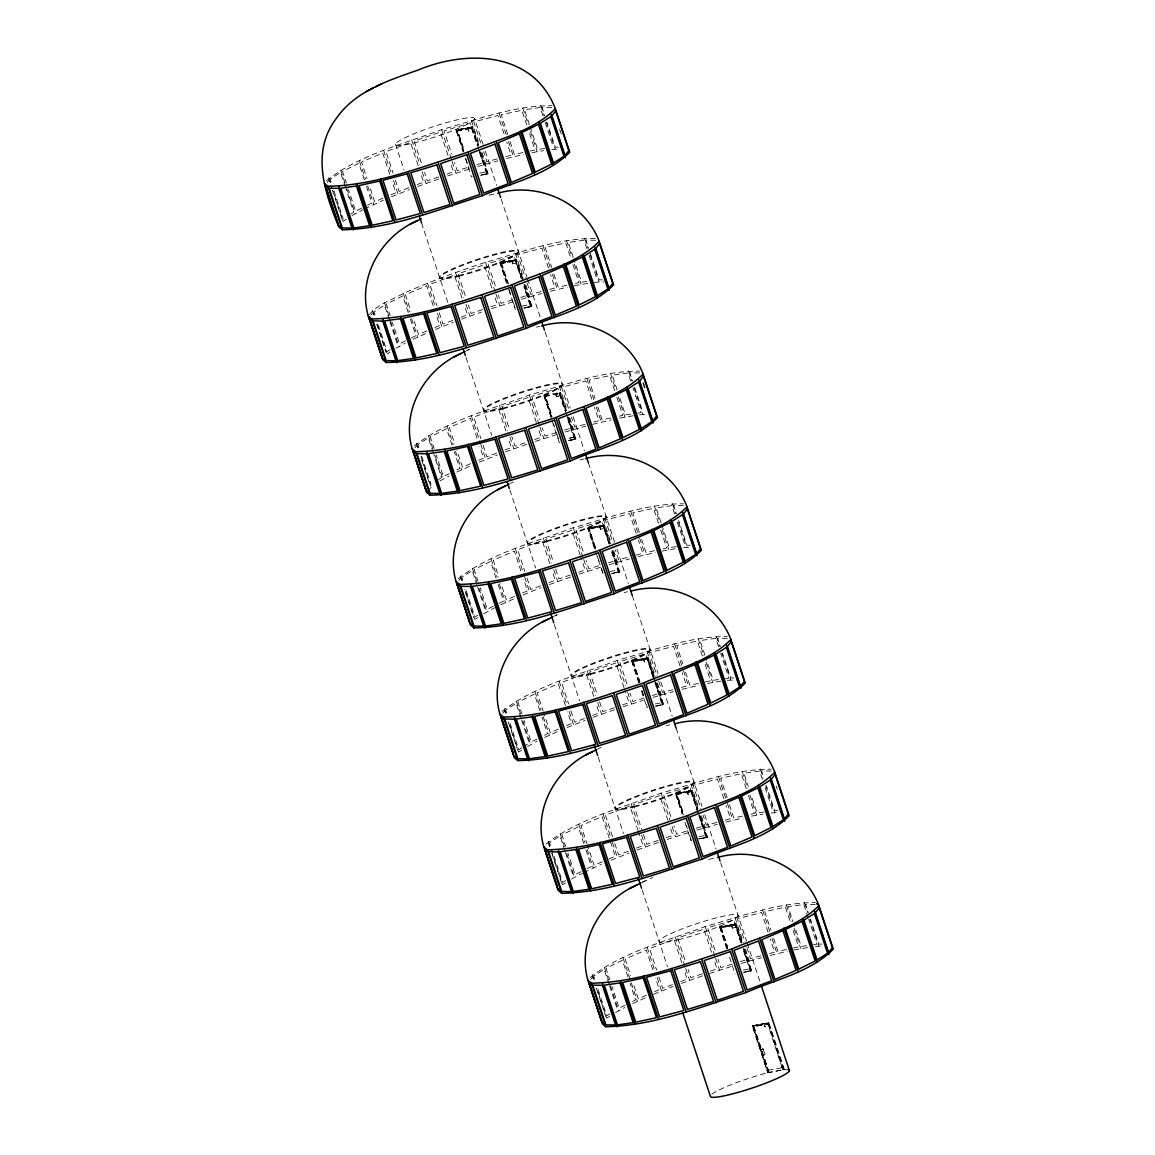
<?xml version="1.0" encoding="UTF-8"?>
<svg xmlns="http://www.w3.org/2000/svg" width="1155" height="1155" viewBox="0 0 1155 1155"><rect width="100%" height="100%" fill="white"/><g stroke="black" fill="none" stroke-linecap="round" stroke-linejoin="round"><path stroke-width="0.75" stroke-dasharray="5 3.75" d="M763.08 1048.841C757.839 1052.97 764.119 1043.571 764.985 1054.587L762.993 1055.439L764.985 1054.587L763.007 1048.769M326.547 180.555C359.667 154.727 402.691 144.332 441.585 129.62C477.636 119.528 513.975 105.452 551.859 105.711M327.168 182.432L329.088 180.036L331.817 188.308M369.34 314.636C377.656 303.909 391.906 300.083 403.297 293.5C430.064 281.531 457.625 271.497 485.475 262.329C521.526 252.223 557.865 238.147 595.749 238.421M371.058 315.142L372.978 312.731L374.061 316.051M414.313 445.96C447.433 420.131 490.471 409.736 529.351 395.024C565.401 384.933 601.741 370.856 639.639 371.116M414.948 447.851L416.854 445.44L417.951 448.746M427.61 490.832L433.89 484.782M458.203 578.655C491.323 552.826 534.346 542.431 573.241 527.734C609.291 517.628 645.631 503.551 683.529 503.825M458.824 580.546L460.744 578.135L461.841 581.456M502.093 711.365C535.213 685.536 578.236 675.141 617.131 660.429C653.181 650.337 689.521 636.261 727.405 636.521M502.714 713.256L504.634 710.845L505.731 714.151M545.983 844.074C579.103 818.231 622.126 807.836 661.021 793.139C697.071 783.032 733.411 768.956 771.295 769.23M590.104 977.491C623.224 951.662 666.247 941.253 705.142 926.555C741.192 916.449 777.532 902.373 815.416 902.647M590.725 979.368L592.645 976.971L594.291 981.938M350.716 214.137L353.704 212.217L346.038 189.045M346.11 219.378L343.122 221.298L333.16 191.181M352.087 215.537L362.872 209.734M390.13 349.72L387.142 351.625L377.829 323.487M387.012 353.993L390 352.087M395.977 348.247L405.203 343.223M438.496 479.542L441.47 477.621L433.818 454.449M439.867 480.942L449.093 475.918M477.896 615.124L474.922 617.03L465.609 588.891M477.78 617.492L474.792 619.412L464.83 589.295M483.757 613.652L494.542 607.848M521.786 747.819L518.797 749.739L509.499 721.601M523.287 746.866L529.25 743.026L521.584 719.854M521.656 750.187L518.667 752.107L508.72 721.99M527.633 746.347L536.873 741.322M565.676 880.529L562.687 882.449L551.744 849.329M565.546 882.896L562.557 884.817L552.047 853.025M571.523 879.056L582.308 873.252M609.797 1013.946L606.808 1015.866L597.51 987.727M609.667 1016.313L606.678 1018.234L596.731 988.117M615.644 1012.473L624.884 1007.449M466.476 350.759L469.378 349.301L466.62 350.687M554.241 616.178L557.143 614.72L554.386 616.091M642.252 882.29L652.792 877.569M361.587 208.189L355.639 211.148L348.521 189.622M367.521 205.229L371.982 203.006L366.51 186.446M364.431 208.954L383.474 200.161M405.463 340.884L399.529 343.844L392.411 322.332M411.411 337.924L415.872 335.701L410.4 319.155M412.999 339.339L427.364 332.871M449.353 473.593L443.405 476.553L436.287 455.027M456.788 469.883L459.762 468.41L454.29 451.85M456.889 472.034L471.24 465.581M510.496 483.382L513.253 482.01M493.243 606.288L487.295 609.263L480.177 587.736M499.191 603.329L503.652 601.105L498.18 584.56M500.779 604.744L515.13 598.276M537.133 738.998L531.185 741.958L524.067 720.446M544.568 735.287L547.542 733.815L542.056 717.255M544.669 737.439L559.02 730.985M598.276 748.787L601.033 747.415M581.023 871.693L575.075 874.667L567.957 853.141M586.971 868.733L591.418 866.51L585.946 849.965M583.867 872.473L601.293 864.373M642.397 882.203L645.154 880.832M625.144 1005.124L619.196 1008.084L612.078 986.558M632.579 1001.414L635.553 999.941L630.081 983.381M632.68 1003.565L647.031 997.097M463.689 151.435L456.947 131.049L457.741 130.688L463.92 149.37M463.386 149.919L456.745 129.865L455.965 130.226L472.669 126.935L478.748 145.328M456.947 131.049L472.308 128.017L457.337 130.876L463.458 149.356M468.699 131.121L468.179 128.855L468.699 131.121L472.539 130.428M465.436 158.61L471.442 177.033L472.236 176.672M479.383 152.157L486.688 174.232L487.468 173.871M486.688 174.232L488.146 173.741L480.899 152.012M506.482 282.989L499.927 262.892L500.635 262.56L516.545 259.644L522.638 278.023M507.016 282.441L500.837 263.759L501.631 263.398L516.198 260.712L515.404 261.073L521.02 278.066M522.233 278.211L516.155 259.817L499.841 262.921L516.502 259.644L515.765 260.005L523.489 282.787M512.69 263.788L512.069 261.564L512.791 263.744M516.429 263.123L512.589 263.831M524.789 284.722L532.036 306.45L530.564 306.927L523.836 286.555M559.222 442.437L543.803 395.602L544.525 395.27L551.715 416.998M551.455 416.84L544.727 396.468L545.506 396.107L552.249 416.479M566.513 410.732L560.377 392.353L559.641 392.7L565.733 411.093M544.727 396.468L560.088 393.422L545.117 396.281L551.787 416.435M574.035 437.312L567.654 438.467L574.035 437.312L574.757 439.506M568.679 417.431L575.912 439.145L575.132 439.506L567.942 417.2M594.782 547.845L588.602 529.163L589.397 528.802L596.139 549.188M595.042 548.033L588.415 527.965L587.621 528.34L604.325 525.049L588.01 528.153L594.652 548.221M600.456 529.192L599.835 526.969L600.557 529.149M604.195 528.528L600.369 529.235M610.403 543.428L604.267 525.049L587.693 528.297L603.502 574.959M611.601 551.96L618.344 572.346L619.138 571.97M618.344 572.346L619.802 571.855L612.569 550.127M654.293 676.137L648.157 657.758L631.511 661.035L647.811 657.931L653.903 676.31M639.235 682.244L632.492 661.873L647.854 658.826L647.06 659.187L654.365 681.262M638.701 682.764L631.583 661.006L648.157 657.758L647.421 658.105L655.159 680.901M644.447 661.844L643.725 659.664L644.346 661.902L648.085 661.238M656.459 682.836L663.692 704.55L662.234 705.041L654.928 682.966M683.125 814.954L676.382 794.568L677.177 794.207L683.919 814.593M682.822 813.438L676.18 793.384L675.401 793.745L692.105 790.453L698.183 808.832M676.382 794.568L691.744 791.522L676.772 794.395L683.442 814.549M688.135 794.64L687.615 792.373L688.135 794.64L691.975 793.933M684.872 822.129L690.878 840.551L691.672 840.19M698.818 815.661L706.124 837.75L706.903 837.389M706.124 837.75L707.582 837.26L700.334 815.531M741.51 942.624L735.432 924.231L736.226 923.87L719.522 927.162L735.822 924.043L741.914 942.437M727.246 948.371L720.503 927.985L721.298 927.624L735.865 924.953L735.071 925.314L740.702 942.292M732.357 928.014L731.736 925.79L732.458 927.97M736.096 927.35L732.256 928.057M744.47 948.948L751.703 970.676L750.909 971.037L743.733 948.717M711.827 1094.276A41.609 5.14 -18.3 0 1 760.669 1074.67L769.158 1072.331L753.984 1026.477L753.204 1026.838L767.685 1072.822L752.208 1025.986L753.002 1025.64L768.653 1072.562M768.855 1072.461L753.594 1026.651L768.551 1023.792L767.772 1024.153L782.931 1070.006L784.389 1069.53L768.869 1022.724L752.208 1025.986L768.912 1022.709L752.612 1025.828L768.089 1072.634L784.389 1069.53A41.609 5.14 -18.3 0 1 788.201 1069.602M765.144 1026.824L764.235 1024.73L765.058 1026.867L768.782 1026.203L768.061 1024.023L753.204 1026.838M768.133 1070.281L782.7 1067.595L783.234 1069.877M382.825 198.285L374.696 201.764L369.773 186.865M390.953 194.82L395.833 192.741L392.007 181.147M391.531 196.725L409.534 189.593M426.715 330.994L418.586 334.459L413.115 317.914M434.843 327.515L439.723 325.436L435.897 313.857M435.421 329.42L453.41 322.288M470.605 463.689L462.476 467.169L456.99 450.609M478.733 460.224L483.613 458.145L479.787 446.552M479.311 462.13L497.3 454.998M514.495 596.399L506.352 599.878L500.88 583.318M522.623 592.934L527.503 590.84L523.663 579.261M523.201 594.839L541.19 587.693M558.37 729.108L550.242 732.573L543.673 712.707M566.513 725.629L571.393 723.55L567.553 711.956M567.091 727.535L585.08 720.402M602.26 861.803L594.132 865.283L587.563 845.417M608.772 859.031L615.269 856.245L609.797 839.699M610.966 860.244L628.97 853.112M646.381 995.22L638.253 998.7L633.33 983.8M654.524 991.755L659.404 989.662L655.564 978.083M653.485 994.34L673.091 986.529M408.928 187.702L399.139 191.412L395.299 179.819M417.099 184.598L423.625 182.115L420.333 172.182M417.778 186.46L439.333 178.794M452.818 320.397L443.015 324.122L439.189 312.529M460.975 317.307L467.515 314.824L464.772 306.551M461.654 319.17L481.548 312.067M496.708 453.106L486.905 456.817L483.079 445.238M504.865 450.002L511.405 447.519L508.113 437.601M505.544 451.865L527.099 444.199M540.598 585.802L530.795 589.526L526.969 577.933M548.755 582.712L555.281 580.229L552.003 570.296M549.433 584.574L570.989 576.908M584.473 718.511L574.685 722.222L570.844 710.643M592.645 715.407L599.171 712.938L595.893 703.005M593.323 717.269L614.879 709.603M628.363 851.206L618.575 854.931L614.734 843.338M636.535 848.117L643.061 845.633L638.686 832.394M637.214 849.979L658.769 842.313M672.484 984.623L662.696 988.348L658.855 976.755M680.656 981.533L687.182 979.05L684.453 970.778M681.335 983.396L702.89 975.73M438.727 176.903L427.278 180.801L424.549 172.528M446.913 174.102L453.453 171.878L450.724 163.606M447.649 175.95L469.233 169.078M482.617 309.598L471.168 313.51L468.439 305.223M490.803 306.811L497.343 304.574L494.6 296.301M491.539 308.659L513.109 301.773M524.875 442.856L515.058 446.205L511.766 436.272M534.693 439.521L541.233 437.283L538.49 429.01M535.429 441.369L556.999 434.482M570.397 575.002L558.948 578.915L555.656 568.982M578.568 572.216L585.123 569.993L580.734 556.739M579.305 574.064L600.889 567.177M614.287 707.712L602.838 711.61L599.546 701.691M622.458 704.925L628.999 702.688L624.624 689.448M623.195 706.773L643.118 700.392M658.177 840.407L646.713 844.319L642.339 831.08M666.348 837.62L672.889 835.397L670.16 827.11M667.085 839.468L688.669 832.596M702.298 973.838L690.849 977.736L688.106 969.464M710.469 971.037L717.01 968.814L714.281 960.541M709.545 973.463L732.79 966.013M467.01 167.677L457.221 170.666L454.493 162.379M476.784 164.689L483.295 162.711L479.469 151.117M477.52 166.551L497.906 160.805M512.517 299.881L501.111 303.361L498.382 295.088M520.66 297.398L527.185 295.406L523.894 285.473M521.396 299.246L541.796 293.5M556.407 432.591L545.001 436.07L542.258 427.783M564.55 430.108L571.075 428.115L567.235 416.522M565.286 431.956L585.686 426.209M598.665 565.791L588.891 568.765L586.148 560.493M608.44 562.803L614.965 560.81L611.674 550.892M609.176 564.651L629.576 558.904M644.187 697.995L632.781 701.475L630.038 693.188M652.33 695.512L658.841 693.52L655.564 683.587M653.066 697.36L673.466 691.614M686.445 831.196L676.657 834.17L673.928 825.897M696.22 828.207L702.731 826.229L699.454 816.296M696.956 830.07L717.356 824.309M732.198 964.107L720.792 967.587L718.049 959.314M740.341 961.624L746.852 959.646L743.575 949.713M741.077 963.487L761.477 957.726M456.037 130.183L472.612 126.935L456.037 130.183L463.141 151.955M497.285 158.914L486.919 161.671L483.642 151.738M505.933 156.618L511.116 155.232L506.742 141.993M506.569 158.495L523.619 154.452M541.175 291.609L530.809 294.366L525.886 279.481M549.823 289.313L555.006 287.942L550.617 274.688M550.459 291.204L567.509 287.162M543.803 395.602L560.377 392.353M585.065 424.318L574.699 427.076L571.422 417.143M593.699 422.023L598.896 420.637L594.507 407.397M592.602 424.361L611.399 419.871M627.223 557.475L618.589 559.785L615.297 549.852M635.871 555.18L642.772 553.346L638.397 540.107M638.224 556.609L655.275 552.566M672.845 689.723L662.479 692.48L657.542 677.581M681.479 687.427L686.662 686.041L682.287 672.802M682.114 689.304L699.165 685.276M675.473 793.702L692.047 790.453L675.473 793.702L682.028 813.799M716.735 822.432L706.355 825.19L703.077 815.257M725.369 820.122L730.552 818.751L726.177 805.511M726.004 822.014L743.055 817.971M726.712 948.89L719.594 927.119L736.168 923.87L742.304 942.263M760.856 955.849L750.49 958.607L745.553 943.707M769.49 953.554L774.673 952.168L770.298 938.928M770.125 955.43L787.176 951.388M522.955 152.576L514.35 154.452L508.33 136.232M529.842 151.088L535.01 149.962L528.99 131.757M532.065 152.633L543.673 150.612M488.969 195.166L495.928 193.665M566.845 285.285L558.24 287.147L552.22 268.942M575.464 283.423L578.9 282.672L572.88 264.466M574.266 285.704L592.472 282.614M536.339 327.11L539.818 326.36M610.735 417.98L602.13 419.857L597.741 406.603M619.34 416.118L622.79 415.367L616.77 397.161M619.831 418.038L633.084 415.786M580.229 459.82L583.708 459.069M654.625 550.69L646.02 552.552L641.631 539.313M663.23 548.827L666.68 548.076L660.66 529.871M662.032 551.108L675.343 548.712M624.119 592.529L627.598 591.764M698.515 683.399L689.896 685.262L685.521 672.022M705.402 681.898L710.57 680.786L704.536 662.566M707.611 683.442L720.864 681.19M666.262 725.6L669.741 724.849M742.405 816.094L733.786 817.957L729.411 804.717M751.01 814.232L754.446 813.481L748.426 795.275M751.501 816.137L763.108 814.116M698.183 838.833L707.524 837.274L699.237 838.891M708.636 859.407L715.609 857.891M786.526 949.511L777.907 951.374L772.984 936.488M793.413 948.024L798.581 946.898L792.547 928.692M793.933 949.93L808.875 947.317M481.462 175.055L488.089 173.755L481.981 174.607M499.927 262.892L516.502 259.644M523.691 308.082L531.979 306.45L525.872 307.317M569.242 440.459L575.869 439.16L569.762 440.026M587.693 528.297L604.267 525.049M611.471 573.486L619.759 571.855L613.652 572.721M631.583 661.006L648.157 657.758M655.347 706.181L663.634 704.564L657.527 705.431M719.594 927.119L736.168 923.87M743.358 972.308L751.645 970.691L745.538 971.543M752.208 1025.986L768.869 1022.724M767.7 1072.807L784.389 1069.53M472.669 126.935L456.355 130.039L463.545 151.781M479.787 173.106L486.457 171.821L486.977 174.087M480.509 175.286L488.146 173.741M500.837 263.759L515.895 260.857L521.468 278.023M522.046 306.104L530.347 304.53L530.867 306.797M524.587 307.894L531.069 306.71L524.211 286.31M524.384 307.995L531.632 306.624L524.442 284.895M575.912 439.145L574.454 439.636L567.148 417.561M568.274 440.69L575.522 439.333L568.332 417.605M588.602 529.163L603.473 526.348M609.927 571.465L618.113 569.935L618.647 572.201M612.164 573.4L619.802 571.855M632.492 661.873L647.565 658.956L653.672 677.783M655.333 703.915L662.003 702.63L662.522 704.911M656.054 706.095L663.302 704.738L656.112 683.009M692.105 790.453L675.791 793.557L682.432 813.625M699.223 836.624L705.893 835.339L706.412 837.606M699.944 838.804L707.582 837.26M720.503 927.985L735.576 925.083L741.135 942.249M743.344 970.041L750.014 968.756L750.533 971.023M751.703 970.676L750.245 971.167L743.502 950.782M744.065 972.221L751.313 970.864L744.123 949.121M782.931 1070.006L768.118 1023.07M544.626 148.504L537.638 149.486L529.972 126.314M551.859 149.457L558.298 149.053M586.769 281.445L581.528 282.181L573.862 259.009M594.103 282.383L603.776 281.791M630.659 414.154L625.418 414.89L619.398 396.685M637.647 413.158L641.14 412.667L632.926 387.835M639.625 414.862L646.078 414.457M676.296 546.604L669.308 547.6L661.642 524.413M683.515 547.557L689.968 547.167M718.439 679.559L713.184 680.295L705.532 657.123M725.427 678.577L728.921 678.072L720.706 653.254M727.405 680.266L738.623 679.963M764.061 812.008L757.074 813.005L751.053 794.784M771.295 812.961L777.734 812.571M806.45 945.685L801.209 946.421L793.543 923.249M813.438 944.689L816.932 944.198L808.717 919.366M815.416 946.393L823.457 946.017M551.787 107.588L542.07 107.386L544.799 115.673M558.442 147.19L555.209 147.118L546.994 122.286M595.662 240.283L585.946 240.096L588.689 248.368M602.332 279.885L599.084 279.828L589.238 250.029M639.552 372.993L629.836 372.791L632.579 381.078M683.442 505.688L673.726 505.5L676.469 513.773M690.098 545.29L686.864 545.232L678.649 520.4M727.332 638.397L717.616 638.21L720.345 646.482M733.988 677.999L730.754 677.927L722.539 653.095M771.222 771.107L761.506 770.905L763.686 777.532M777.878 810.695L774.644 810.637L766.429 785.804M815.343 904.524L805.627 904.322L808.356 912.609M821.999 944.111L818.765 944.054L810.55 919.221M559.612 129.129L561.821 135.828M643.508 382.825L645.169 387.849M642.844 382.926L644.49 387.892M776.146 785.992L777.243 789.313M634.774 387.69L642.974 412.523M540.742 105.495L544.063 115.529M546.272 122.228L555.122 148.995M584.632 238.19L587.953 248.238M590.162 254.923L599.012 281.69M628.508 370.899L631.828 380.933M634.052 387.632L642.902 414.4M672.398 503.594L675.718 513.643M678.49 522.002L686.792 547.095M716.288 636.304L719.608 646.338M721.817 653.037L730.682 679.804M760.178 769.013L762.95 777.373M765.707 785.732L774.557 812.514M804.299 902.43L807.619 912.464M809.828 919.149L818.693 945.931M542.966 115.818L540.222 107.531L524.5 109.754L529.423 124.653M545.16 122.43L553.361 147.263M586.856 248.513L584.112 240.24L568.39 242.463L573.313 257.363M589.036 255.14L597.251 279.972M630.745 381.222L628.002 372.95L612.28 375.158L617.203 390.058M674.621 513.917L671.892 505.645L656.17 507.868L661.093 522.767M677.364 522.204L685.031 545.377M718.511 646.627L715.782 638.354L700.046 640.563L704.983 655.463M762.401 779.336L759.658 771.049L743.936 773.273L748.325 786.512M765.144 787.609L772.811 810.781M808.168 917.72L803.793 904.466L788.057 906.689L792.994 921.589M522.739 108.036L528.283 124.754M530.491 131.453L537.133 151.536M566.629 240.731L572.158 257.464M574.381 264.163L581.023 284.231M610.519 373.44L616.048 390.173M618.272 396.858L624.898 416.941M654.409 506.135L659.938 522.869M662.147 529.567L668.788 549.636M698.299 638.845L703.828 655.578M706.037 662.263L712.678 682.345M742.174 771.54L747.718 788.273M749.927 794.972L756.568 815.04M786.31 904.957L791.839 921.69M794.048 928.389L800.689 948.457M526.81 125.144L521.872 110.245L501.212 114.72L507.781 134.586M570.137 256.179L565.762 242.94L545.102 247.415L551.671 267.281M614.576 390.549L609.652 375.649L588.992 380.125L595.013 398.331M658.466 523.244L653.542 508.344L632.882 512.834L639.451 532.686M702.356 655.953L697.432 641.054L676.758 645.53L682.778 663.735M746.245 788.648L741.308 773.749L720.648 778.239L727.217 798.105M789.818 920.42L785.443 907.18L764.769 911.656L770.804 929.862M499.104 113.161L506.294 134.904M508.503 141.603L513.484 156.661M542.98 245.856L550.184 267.614M552.393 274.298L557.374 289.356M586.87 378.566L594.06 400.309M596.283 407.008L601.264 422.066M630.76 511.261L639.062 536.368M639.61 538.028L645.14 554.761M674.65 643.97L682.952 669.063M683.5 670.737L689.03 687.47M718.54 776.665L726.841 801.772M727.39 803.447L732.92 820.166M762.661 910.097L769.851 931.84M772.06 938.539L777.041 953.597M503.999 133.72L497.978 115.5L473.781 121.939L481.447 145.111M548.437 268.076L541.868 248.209L517.671 254.649L525.337 277.821M591.779 399.125L585.744 380.919L561.561 387.344L569.227 410.516M636.203 533.48L629.634 513.614L605.451 520.053L613.117 543.225M680.093 666.19L673.524 646.324L649.341 652.748L656.993 675.935M723.983 798.885L717.414 779.019L693.217 785.458L700.883 808.63M768.104 932.302L761.535 912.436L737.352 918.875L745.004 942.047M474.59 118.748A41.609 5.14 -18.3 0 1 414.789 142.758A41.609 5.14 -18.3 0 1 415.814 133.042A41.609 5.14 -18.3 0 1 474.59 118.748L483.079 144.404M485.345 151.247L496.65 185.45M501.183 199.136L526.969 277.099M527.532 278.817L541.103 319.863M545.073 331.846L570.281 408.105M573.111 416.652L584.43 450.854M588.386 462.837L614.734 542.518M617.001 549.347L628.32 583.564M632.276 595.532L658.061 673.509M660.891 682.056L672.21 716.273M676.166 728.242L701.951 806.204M704.781 814.766L716.086 848.968M720.619 862.655L746.606 941.224M747.169 942.928L760.683 983.786M471.413 120.524L479.166 143.942M481.924 152.301L485.807 164.024M515.303 253.219L523.605 278.312M525.814 285.011L529.683 296.72M559.193 385.929L566.932 409.346M569.704 417.72L573.573 429.429M603.083 518.624L610.822 542.056M613.594 550.415L617.463 562.124M646.959 651.333L655.26 676.426M657.484 683.125L661.353 694.834M690.849 784.028L699.15 809.135M701.359 815.82L705.243 827.529M734.97 917.46L743.271 942.552M745.495 949.237L749.364 960.96M472.265 127.108L478.343 145.501M480.567 152.186L487.742 173.929M560.045 392.527L566.123 410.906M603.935 525.222L610.013 543.615M612.222 550.3L619.412 572.028M691.701 790.626L697.779 809.02M700.002 815.704L707.192 837.447M768.523 1022.897L784 1069.703M471.875 127.295L477.953 145.689M480.177 151.796L487.352 174.102M524.052 284.491L531.242 306.811M603.531 525.41L609.58 543.11M612.395 551.599L619.022 572.216M655.722 682.605L662.898 704.925M691.311 790.814L697.389 809.207M699.612 815.3L706.788 837.62M472.005 128.147L477.578 145.313M479.773 151.955L487.179 174.001M559.785 393.552L565.344 410.718M567.538 417.359L574.945 439.405M603.675 526.261L609.234 543.428M611.977 551.715L618.835 572.115M654.221 679.443L662.725 704.81M691.441 791.666L697.562 810.492M698.111 812.153L706.615 837.519M743.329 948.89L750.736 970.936M768.263 1023.936L783.422 1069.79M478.921 149.471L470.157 122.979L444.083 130.934L451.749 154.106M521.714 278.86L514.047 255.688L487.973 263.629L495.639 286.815M566.686 414.876L557.937 388.383L531.863 396.338L539.529 419.51M609.479 544.265L601.813 521.093L575.753 529.033L583.419 552.22M653.369 676.96L645.703 653.788L619.643 661.743L627.844 686.575M697.259 809.669L689.593 786.497L663.519 794.452L671.734 819.27M741.38 943.086L733.714 919.914L707.654 927.869L715.306 951.041M471.514 128.378L477.131 145.357M559.294 393.783L564.91 410.761M608.801 543.471L603.184 526.478L603.964 526.117L589.007 528.99L595.677 549.145M690.95 791.897L698.255 813.972M501.631 263.398L508.359 283.784M633.287 661.512L640.029 681.883M721.298 927.624L727.477 946.306M501.227 263.585L507.897 283.74M632.897 661.685L639.552 681.84M720.908 927.812L727.563 947.966M500.635 262.56L507.276 282.629M632.305 660.674L639.48 682.403M720.316 926.801L727.491 948.529M642.05 690.748L643.725 695.83M465.754 158.466L469.074 168.5M500.245 262.748L506.872 282.802M509.095 289.501L511.304 296.185M513.513 302.87L515.173 307.88M544.135 395.443L551.31 417.186M553.534 423.871L554.631 427.22M556.84 433.905L559.612 442.264M597.409 556.58L599.07 561.59M601.293 568.274L602.939 573.299M631.901 660.862L639.09 682.591M641.862 690.95L644.071 697.634M646.28 704.319L647.392 707.669M686.301 825.32L687.398 828.669M689.607 835.354L691.268 840.364M719.912 926.974L727.101 948.717M508.763 289.645L515.332 309.742M641.53 691.094L646.988 707.842M729.541 957.221L734.999 973.968M441.585 129.62L451.547 159.737M452.096 161.411L455.965 173.12M485.475 262.329L495.423 292.432M495.986 294.106L499.855 305.815M529.351 395.024L539.313 425.141M539.876 426.816L543.745 438.525M573.241 527.734L583.203 557.851M583.751 559.511L587.635 571.234M617.131 660.429L625.433 685.521M627.641 692.22L631.511 703.929M661.021 793.139L669.871 819.906M672.08 826.59L675.401 836.639M705.142 926.555L715.104 956.672M715.652 958.347L719.536 970.056M447.981 155.319L440.315 132.146L414.14 141.083L421.806 164.255M491.871 288.028L484.205 264.856L458.03 273.778L465.696 296.951M536.31 422.384L528.095 397.551L501.92 406.488L509.586 429.66M580.185 555.093L571.985 530.26L545.81 539.183L553.476 562.355M624.075 687.788L615.86 662.956L589.7 671.892L597.352 695.065M667.965 820.498L659.75 795.665L633.575 804.587L641.79 829.42M711.538 952.254L703.871 929.082L677.711 938.004L685.363 961.191M411.628 139.842L419.929 164.934M422.138 171.619L426.022 183.327M455.518 272.537L463.819 297.629M466.028 304.328L469.897 316.037M499.408 405.246L507.709 430.339M509.918 437.023L513.787 448.746M543.298 537.941L551.599 563.034M553.808 569.733L557.677 581.441M587.173 670.651L595.475 695.743M597.698 702.442L601.567 714.151M631.063 803.346L639.365 828.453M641.574 835.137L645.457 846.846M675.184 936.763L685.146 966.879M685.709 968.554L689.578 980.263M418.153 165.569L410.487 142.397L385.987 151.68L393.104 173.207M462.043 298.264L454.377 275.092L429.877 284.39L436.994 305.902M505.919 430.974L498.267 407.802L473.767 417.085L480.884 438.611M549.809 563.669L542.143 540.497L517.657 549.794L524.774 571.306M593.699 696.378L586.033 673.206L561.547 682.504L568.664 704.016M638.138 830.734L629.923 805.901L605.437 815.199L612.54 836.725M681.71 962.505L674.044 939.318L649.558 948.616L656.675 970.142M395.53 144.288L404.019 169.944M421.546 222.973L447.909 302.653M465.999 357.386L491.785 435.348M509.889 490.081L535.675 568.058M554.342 624.494L579.565 700.753M598.232 757.204L623.455 833.462M642.122 889.913L667.532 966.764M383.604 150.468L391.343 173.9M393.566 180.584L397.984 193.968M427.494 283.177L435.233 306.595M437.442 313.294L441.874 326.677M471.37 415.872L480.235 442.639M480.783 444.314L485.764 459.372M515.26 548.582L524.11 575.349M524.673 577.024L529.654 592.082M559.15 681.277L566.903 704.709M569.112 711.393L573.544 724.777M603.04 813.986L611.89 840.753M612.439 842.428L617.42 857.486M647.161 947.403L654.914 970.821M657.123 977.52L661.555 990.903M389.812 174.52L382.695 153.009L361.558 162.032L367.03 178.592M433.154 305.57L426.585 285.704L405.448 294.742L410.92 311.287M477.044 438.279L470.475 418.413L449.324 427.437L454.81 443.996M520.934 570.974L514.365 551.123L493.214 560.146L498.686 576.692M565.358 705.344L558.255 683.818L537.104 692.841L543.124 711.061M609.248 838.039L602.13 816.527L580.994 825.551L587.014 843.756M652.835 969.81L646.266 949.944L625.115 958.968L630.587 975.527M359.407 160.805L365.485 179.198M367.709 185.897L373.787 204.305M403.297 293.5L409.375 311.908M411.599 318.592L417.677 337M447.187 426.209L453.265 444.603M455.474 451.302L461.567 469.71M491.063 558.904L497.155 577.312M499.364 584.011L505.457 602.405M534.953 691.614L541.045 710.022M543.254 716.706L549.347 735.114M578.843 824.309L584.935 842.717M587.144 849.416L593.222 867.809M622.964 957.74L630.717 981.158M631.265 982.833L637.358 1001.226M364.33 179.834L358.844 163.274L342.501 171.416L346.327 183.01M408.206 312.529L402.734 295.983L386.391 304.126L390.217 315.705M452.096 445.238L446.624 428.678L430.266 436.821L434.107 448.414M495.986 577.933L490.514 561.388L474.156 569.531L477.997 581.109M539.876 710.643L534.404 694.083L518.046 702.226L521.872 713.819M583.766 843.338L578.28 826.792L561.936 834.935L565.762 846.528M627.887 976.755L622.415 960.209L606.057 968.352L609.883 979.945M340.696 170.117L346.226 186.85M346.774 188.525L355.076 213.617M384.586 302.827L390.116 319.56M390.664 321.234L398.966 346.327M428.462 435.522L432.894 448.905M435.103 455.604L442.856 479.022M472.352 568.231L476.784 581.615M478.993 588.314L486.746 611.731M516.242 700.926L520.674 714.324M522.883 721.009L530.621 744.426M560.132 833.636L564.55 847.019M566.773 853.718L574.511 877.136M604.253 967.053L609.782 983.786M610.345 985.46L618.632 1010.553M345.489 187.384L340.566 172.485L330.113 179.198L331.759 184.165M389.379 320.094L384.456 305.194L374.003 311.908L375.649 316.874M389.928 321.754L397.594 344.926M433.269 452.789L428.332 437.904L417.893 444.603L419.525 449.569M477.145 585.498L472.222 570.599L461.783 577.312L463.415 582.279M477.694 587.159L485.36 610.331M521.035 718.208L516.112 703.308L505.659 710.007L507.305 714.974M564.925 850.903L560.002 836.003L549.549 842.717L551.195 847.683M565.474 852.563L573.14 875.735M609.046 984.32L604.123 969.42L593.67 976.134L595.316 981.1M609.595 985.98L617.261 1009.152M333.954 190.792L343.252 218.93M421.719 456.196L431.032 484.335M328.742 177.798L330.951 184.482M372.617 310.507L374.278 315.517M377.05 323.891L386.463 352.333M416.507 443.202L418.168 448.227M420.94 456.586L430.902 486.703M460.397 575.912L462.606 582.596M504.287 708.607L506.496 715.306M548.177 841.316L551.498 851.351M592.298 974.733L594.507 981.418M332.366 189.969L342.226 219.753M376.804 324.324L386.117 352.463M421.792 460.34L429.992 485.158M465.119 591.389L473.882 617.867M508.46 722.424L517.772 750.577M548.524 843.54L549.621 846.86M551.801 853.473L561.662 883.272M596.471 988.55L605.783 1016.689M555.945 394.259L556.479 396.54C566.441 393.364 554.559 399.673 555.945 394.259M458.91 276.175A41.609 5.14 -18.3 0 0 518.711 252.165A41.609 5.14 -18.3 0 0 459.935 266.473A41.609 5.14 -18.3 0 0 458.91 276.175M458.665 275.453A41.609 5.14 -18.3 0 0 518.48 251.444A41.609 5.14 -18.3 0 0 459.704 265.751A41.609 5.14 -18.3 0 0 458.665 275.453M502.8 408.87A41.609 5.14 -18.3 0 0 562.601 384.86A41.609 5.14 -18.3 0 0 503.825 399.168A41.609 5.14 -18.3 0 0 502.8 408.87M502.555 408.163A41.609 5.14 -18.3 0 0 562.37 384.153A41.609 5.14 -18.3 0 0 503.58 398.461A41.609 5.14 -18.3 0 0 502.555 408.163M546.676 541.58A41.609 5.14 -18.3 0 0 606.49 517.57A41.609 5.14 -18.3 0 0 547.715 531.878A41.609 5.14 -18.3 0 0 546.676 541.58M546.445 540.858A41.609 5.14 -18.3 0 0 606.26 516.848A41.609 5.14 -18.3 0 0 547.47 531.156A41.609 5.14 -18.3 0 0 546.445 540.858M590.566 674.289A41.609 5.14 -18.3 0 0 650.381 650.279A41.609 5.14 -18.3 0 0 591.591 664.573A41.609 5.14 -18.3 0 0 590.566 674.289M590.335 673.567A41.609 5.14 -18.3 0 0 650.135 649.558A41.609 5.14 -18.3 0 0 591.36 663.865A41.609 5.14 -18.3 0 0 590.335 673.567M634.456 806.984A41.609 5.14 -18.3 0 0 694.271 782.975A41.609 5.14 -18.3 0 0 635.481 797.282A41.609 5.14 -18.3 0 0 634.456 806.984M634.225 806.277A41.609 5.14 -18.3 0 0 694.025 782.267A41.609 5.14 -18.3 0 0 635.25 796.56A41.609 5.14 -18.3 0 0 634.225 806.277M678.346 939.694A41.609 5.14 -18.3 0 0 738.16 915.684A41.609 5.14 -18.3 0 0 679.371 929.977A41.609 5.14 -18.3 0 0 678.346 939.694"/><path stroke-width="1.5" d="M324.353 183.313L327.847 186.273C376.241 185.406 422.412 166.551 468.064 152.157C497.3 139.076 532.368 132.031 555.353 108.686C533.134 51.398 466.981 49.535 417.922 70.123C388.138 80.532 354.989 91.202 336.278 118.474C310.984 151.738 324.367 191.947 338.733 226.813L342.226 229.773C390.635 228.907 436.807 210.051 482.458 195.657C511.694 182.577 546.748 175.531 569.733 152.186L555.353 108.686M417.215 220.721C381.439 235.967 357.097 277.474 368.243 316.008L371.722 318.982C420.131 318.101 466.302 299.261 511.954 284.852C541.19 271.786 576.258 264.74 599.228 241.381C584.127 201.721 537.667 181.725 497.675 193.275M368.243 316.008L382.623 359.508L386.117 362.482C434.525 361.602 480.697 342.761 526.348 328.352C555.569 315.286 590.638 308.241 613.623 284.881L599.228 241.381M461.105 353.43C425.314 368.662 400.987 410.184 412.133 448.718L415.612 451.677C464.021 450.811 510.192 431.956 555.844 417.561C585.08 404.481 620.148 397.435 643.118 374.09C628.017 334.416 581.557 314.42 541.565 325.984M412.133 448.718L426.513 492.218L430.007 495.177C478.401 494.311 524.572 475.456 570.224 461.062C599.459 447.981 634.528 440.936 657.513 417.59L643.118 374.09M504.98 486.125C469.204 501.371 444.863 542.879 456.008 581.413L459.502 584.387C507.911 583.506 554.082 564.665 599.734 550.256C628.97 537.191 664.024 530.145 687.008 506.785C671.907 467.125 625.433 447.129 585.455 458.694M456.008 581.413L470.403 624.913L473.882 627.887C522.291 627.006 568.462 608.165 614.114 593.757C643.349 580.691 678.418 573.645 701.388 550.285L687.008 506.785M548.87 618.835C513.094 634.066 488.753 675.588 499.898 714.122L503.392 717.082C551.801 716.216 597.972 697.375 643.624 682.966C672.845 669.886 707.914 662.84 730.898 639.495C715.97 600.427 670.405 580.07 630.76 591.143M499.898 714.122L514.293 757.622L517.772 760.582C566.181 759.716 612.352 740.875 658.004 726.466C687.239 713.386 722.308 706.34 745.278 682.995L730.898 639.495M592.76 751.53C556.984 766.776 532.643 808.283 543.788 846.817L547.282 849.791C595.677 848.911 641.848 830.07 687.499 815.661C716.735 802.595 751.804 795.55 774.788 772.19C759.86 733.136 714.295 712.765 674.65 723.839M543.788 846.817L558.183 890.317L561.662 893.291C610.071 892.411 656.242 873.57 701.894 859.161C731.129 846.095 766.198 839.05 789.168 815.69L774.788 772.19M636.881 884.961C601.105 900.193 576.764 941.7 587.909 980.234L591.403 983.208C639.812 982.327 685.983 963.487 731.635 949.078C760.856 936.012 795.925 928.967 818.909 905.607C803.808 865.947 757.333 845.951 717.342 857.515M587.909 980.234L602.304 1023.734L605.783 1026.708C654.192 1025.828 700.363 1006.987 746.015 992.578C775.25 979.512 810.319 972.467 833.289 949.107L818.909 905.607L816.585 903.629M366.034 91.678L373.325 88.025M375.794 86.813L381.598 83.896M409.924 224.373L421.344 218.67M453.814 357.083L465.234 351.365M497.704 489.778L509.124 484.075M541.594 622.487L553.014 616.77M585.47 755.197L596.904 749.48M629.605 888.614L641.025 882.896M328.251 187.976L325.19 185.378L338.328 225.109L341.389 227.694M372.127 320.671L369.08 318.087L382.218 357.805L385.265 360.403M416.017 453.381L412.97 450.782L426.108 490.514L429.155 493.113M459.907 586.076L456.86 583.492L469.998 623.224L473.045 625.808M503.797 718.785L500.75 716.187L513.888 755.919L516.935 758.517M547.687 851.48L544.64 848.896L557.778 888.628L560.825 891.212M591.808 984.912L588.761 982.313L601.899 1022.045L604.946 1024.629M550.964 114.186L565.344 157.686M594.854 246.896L609.234 290.396M638.744 379.591L653.124 423.091M682.619 512.3L697.014 555.8M726.509 644.995L740.904 688.495M770.399 777.705L784.779 821.205M814.52 911.122L828.915 954.622M539.01 121.867L553.389 165.367M582.9 254.562L597.279 298.062M626.775 387.272L641.169 430.772M670.665 519.981L685.059 563.481M714.555 652.676L728.949 696.176M758.445 785.386L772.825 828.886M802.566 918.803L816.96 962.303M520.299 131.179L534.678 174.679M564.174 263.889L578.568 307.389M608.064 396.598L622.458 440.098M651.954 529.293L666.348 572.793M695.844 662.003L710.224 705.503M739.734 794.698L754.114 838.198M783.855 928.115L798.235 971.615M496.101 141.516L510.481 185.017M539.991 274.226L554.371 317.726M583.867 406.921L598.261 450.421M627.757 539.63L642.151 583.131M671.647 672.326L686.041 715.826M715.537 805.035L729.917 848.535M759.658 938.452L774.052 981.952M497.791 188.871L500.62 197.433M541.681 321.581L544.496 330.128M585.556 454.276L588.386 462.837M629.446 586.985L632.276 595.532M673.336 719.681L676.166 728.242M717.226 852.39L720.056 860.937M761.246 985.489L789.399 1070.613M468.064 152.157L482.458 195.657M511.954 284.852L526.348 328.352M555.844 417.561L570.224 461.062M599.734 550.256L614.114 593.757M643.624 682.966L658.004 726.466M687.499 815.661L701.894 859.161M731.635 949.078L746.015 992.578M438.12 162.364L452.5 205.864M482.01 295.074L496.39 338.574M525.886 427.769L540.28 471.269M569.776 560.478L584.17 603.978M613.666 693.173L628.06 736.673M657.556 825.883L671.936 869.383M701.677 959.3L716.071 1002.8M408.278 171.46L422.672 214.96M452.168 304.169L466.562 347.669M496.058 436.879L510.438 480.379M539.948 569.574L554.328 613.074M583.838 702.283L598.218 745.784M627.714 834.978L642.108 878.479M671.849 968.395L686.229 1011.896M419.294 216.129L421.546 222.973M463.184 348.824L465.436 355.668M507.059 481.534L509.326 488.377M550.386 612.525L553.779 622.79M594.276 745.235L597.669 755.486M638.166 877.93L641.559 888.195M682.735 1012.733L710.339 1096.153A41.609 5.14 -18.3 0 0 754.432 1087.274A41.609 5.14 -18.3 0 0 788.201 1069.602M380.601 178.823L394.981 222.323M424.491 311.532L438.871 355.033M468.381 444.242L482.761 487.742M512.257 576.937L526.651 620.437M556.147 709.646L570.541 753.147M600.037 842.342L614.431 885.842M644.158 975.758L658.552 1019.259M356.953 183.963L371.347 227.448M400.843 316.658L415.237 360.158M444.733 449.367L459.113 492.867M488.623 582.062L503.002 625.562M532.513 714.772L546.893 758.272M576.388 847.467L590.783 890.967M620.524 980.884L634.904 1024.384M338.964 186.489L353.343 229.989M382.854 319.199L397.233 362.699M426.729 451.894L441.123 495.394M470.619 584.603L485.013 628.103M514.509 717.313L528.889 760.813M558.399 850.008L572.779 893.508M602.52 983.425L616.914 1026.925M327.847 186.273L342.226 229.773M371.722 318.982L386.117 362.482M415.612 451.677L430.007 495.177M459.502 584.387L473.882 627.887M503.392 717.082L517.772 760.582M547.282 849.791L561.662 893.291M591.403 983.208L605.783 1026.708M325.248 184.843L338.386 224.575M369.138 317.553L382.276 357.27M413.028 450.248L426.166 489.98M456.918 582.957L469.507 621.029M500.808 715.652L513.398 753.724M544.684 848.362L557.288 886.434M588.819 981.779L601.957 1021.511M555.699 110.909L551.859 115.731L564.997 155.449L568.838 150.641L555.699 110.909M599.575 243.618L595.749 248.426L608.887 288.158L612.727 283.35L599.575 243.618M643.465 376.313L639.639 381.136L652.777 420.868L656.603 416.045L643.465 376.313M687.355 509.023L683.529 513.831L696.667 553.563L700.493 548.755L687.355 509.023M731.245 641.718L727.419 646.54L740.557 686.272L744.383 681.45L731.245 641.718M775.135 774.428L771.295 779.25L784.433 818.967L788.273 814.159L775.135 774.428M819.256 907.844L815.43 912.667L828.568 952.384L832.394 947.576L819.256 907.844M550.834 116.554L540.381 123.267L553.519 162.999L563.972 156.286L550.834 116.554M594.724 249.263L584.271 255.977L597.409 295.694L607.862 288.995L594.724 249.263M638.614 381.959L628.161 388.672L641.299 428.404L651.752 421.69L638.614 381.959M682.49 514.668L672.051 521.381L685.189 561.099L695.628 554.4L682.49 514.668M726.38 647.378L715.941 654.077L729.079 693.809L739.518 687.095L726.38 647.378M770.269 780.073L759.817 786.786L772.955 826.504L783.408 819.805L770.269 780.073M814.391 913.49L803.952 920.203L817.09 959.935L827.529 953.222L814.391 913.49M538.447 124.336L522.103 132.479L535.241 172.211L551.585 164.068L538.447 124.336M582.337 257.045L565.979 265.188L579.131 304.92L595.475 296.763L582.337 257.045M626.227 389.74L609.869 397.898L623.007 437.615L639.365 429.472L626.227 389.74M670.117 522.45L653.759 530.593L666.897 570.325L683.255 562.182L670.117 522.45M714.007 655.145L697.649 663.302L710.787 703.02L727.145 694.877L714.007 655.145M757.882 787.854L741.539 795.997L754.677 835.729L771.02 827.586L757.882 787.854M802.018 921.271L785.66 929.414L798.798 969.146L815.156 961.003L802.018 921.271M519.389 133.72L498.253 142.744L511.391 182.476L532.527 173.452L519.389 133.72M563.279 266.43L542.143 275.453L555.281 315.185L576.417 306.162L563.279 266.43M607.169 399.125L586.018 408.163L599.156 447.88L620.307 438.857L607.169 399.125M651.059 531.834L629.908 540.858L643.046 580.59L664.197 571.566L651.059 531.834M694.935 664.529L673.798 673.567L686.936 713.285L708.073 704.261L694.935 664.529M738.825 797.239L717.688 806.262L730.826 845.994L751.963 836.971L738.825 797.239M782.946 930.656L761.809 939.679L774.947 979.411L796.084 970.388L782.946 930.656M494.961 144.072L470.46 153.37L483.599 193.087L508.099 183.804L494.961 144.072M538.836 276.781L514.35 286.065L527.489 325.797L551.975 316.499L538.836 276.781M582.726 409.476L558.24 418.774L571.379 458.506L595.865 449.208L582.726 409.476M626.616 542.186L602.13 551.469L615.269 591.201L639.755 581.903L626.616 542.186M670.506 674.881L646.006 684.179L659.144 723.911L683.644 714.613L670.506 674.881M714.396 807.59L689.896 816.888L703.034 856.606L727.535 847.322L714.396 807.59M758.517 941.007L734.017 950.305L747.155 990.023L771.656 980.739L758.517 941.007M466.808 154.683L440.632 163.606L453.771 203.338L479.946 194.415L466.808 154.683M510.698 287.378L484.523 296.315L497.661 336.033L523.836 327.11L510.698 287.378M554.573 420.088L528.413 429.01L541.551 468.742L567.711 459.82L554.573 420.088M598.463 552.797L572.288 561.72L585.426 601.452L611.601 592.515L598.463 552.797M642.353 685.493L616.178 694.415L629.316 734.147L655.491 725.225L642.353 685.493M686.243 818.202L660.068 827.124L673.206 866.856L699.381 857.92L686.243 818.202M730.364 951.619L704.189 960.541L717.327 1000.273L743.502 991.337L730.364 951.619M436.864 164.833L410.79 172.774L423.928 212.506L450.002 204.551L436.864 164.833M480.74 297.528L454.68 305.483L467.818 345.215L493.892 337.26L480.74 297.528M524.63 430.238L498.57 438.178L511.708 477.91L537.768 469.955L524.63 430.238M568.52 562.933L542.446 570.888L555.584 610.62L581.658 602.665L568.52 562.933M612.41 695.642L586.336 703.597L599.474 743.315L625.548 735.36L612.41 695.642M656.3 828.337L630.226 836.292L643.364 876.024L669.438 868.069L656.3 828.337M700.421 961.754L674.347 969.709L687.485 1009.441L713.559 1001.486L700.421 961.754M407.166 173.813L382.969 180.252L396.107 219.984L420.305 213.545L407.166 173.813M451.042 306.523L426.859 312.947L439.997 352.679L464.195 346.255L451.042 306.523M494.932 439.218L470.749 445.657L483.887 485.389L508.07 478.95L494.932 439.218M538.822 571.927L514.639 578.366L527.777 618.084L551.96 611.659L538.822 571.927M582.712 704.622L558.515 711.061L571.653 750.793L595.85 744.354L582.712 704.622M626.602 837.332L602.405 843.771L615.543 883.488L639.74 877.064L626.602 837.332M670.723 970.749L646.526 977.188L659.664 1016.92L683.861 1010.481L670.723 970.749M379.735 181.046L359.075 185.522L372.213 225.239L392.873 220.764L379.735 181.046M423.625 313.741L402.965 318.217L416.103 357.949L436.763 353.473L423.625 313.741M467.515 446.451L446.841 450.926L459.979 490.658L480.653 486.168L467.515 446.451M511.391 579.146L490.731 583.622L503.869 623.354L524.529 618.878L511.391 579.146M555.281 711.855L534.621 716.331L547.759 756.063L568.419 751.573L555.281 711.855M599.171 844.55L578.511 849.041L591.649 888.758L612.309 884.282L599.171 844.55M643.292 977.967L622.632 982.457L635.77 1022.175L656.43 1017.699L643.292 977.967M356.447 185.998L340.725 188.222L353.863 227.954L369.586 225.73L356.447 185.998M400.337 318.708L384.601 320.917L397.739 360.649L413.476 358.425L400.337 318.708M444.213 451.403L428.491 453.626L441.629 493.358L457.351 491.135L444.213 451.403M488.103 584.112L472.381 586.336L485.519 626.053L501.241 623.844L488.103 584.112M531.993 716.807L516.271 719.031L529.409 758.763L545.131 756.539L531.993 716.807M575.883 849.517L560.161 851.74L573.299 891.458L589.021 889.249L575.883 849.517M620.004 982.934L604.282 985.157L617.42 1024.875L633.142 1022.666L620.004 982.934M338.877 188.366L329.161 188.178L342.299 227.896L352.015 228.098L338.877 188.366M382.767 321.076L373.051 320.873L386.189 360.605L395.905 360.793L382.767 321.076M426.657 453.771L416.941 453.583L430.079 493.301L439.795 493.503L426.657 453.771M470.547 586.48L460.831 586.278L473.969 626.01L483.685 626.198L470.547 586.48M514.437 719.175L504.721 718.988L517.859 758.72L527.575 758.907L514.437 719.175M558.313 851.885L548.596 851.683L561.734 891.415L571.465 891.617L558.313 851.885M602.448 985.302L592.732 985.114L605.87 1024.832L615.586 1025.034L602.448 985.302"/></g></svg>
